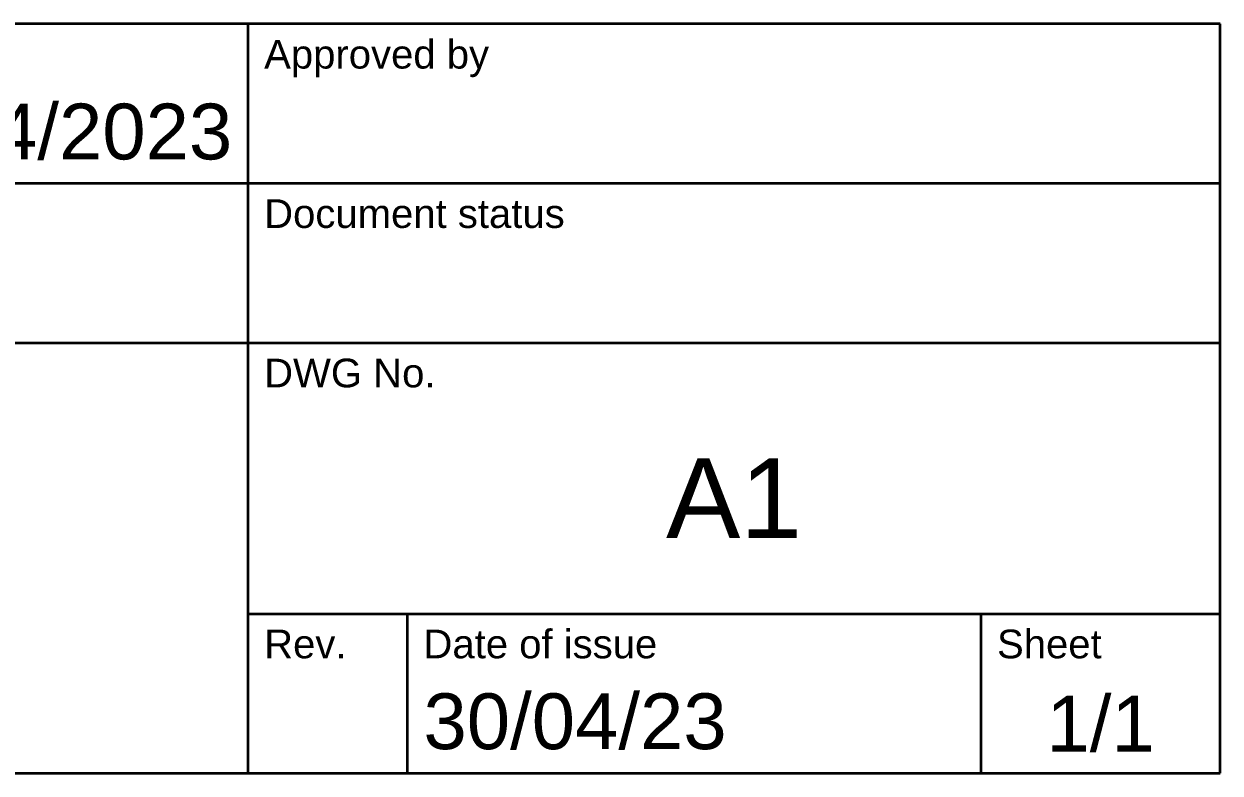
# Model space of a CAD drawing. Header units: millimetres. Extents: x 129 to 6329, y 33 to 3553.
# Drawn here: x 3329 to 4080, y 33 to 503 of the extents above; entities that cross this region are included whole.
import ezdxf
from ezdxf.enums import TextEntityAlignment as Align

# ---------------------------------------------------------------- set-up
doc = ezdxf.new("R2010")
doc.units = ezdxf.units.MM
doc.layers.add('TITLEBLOCK', color=7, linetype='Continuous', lineweight=35)
doc.styles.add('FusionTitle', font='arial.ttf')

# ---------------------------------------------------------------- blocks, each defined once
blk = doc.blocks.new('ISO_TITLEBLOCK')
at = {"layer": 'TITLEBLOCK'}
for p, q in [((0, 47), (-180, 47)), ((-61, 0), (-61, 47)), ((0, 0), (0, 47)), ((-180, 37), (0, 37)), ((-122, 27), (0, 27)), ((-61, 10), (0, 10)), ((-51, 0), (-51, 10)), ((-15, 0), (-15, 10)), ((-180, 0), (0, 0))]:
    blk.add_line(p, q, dxfattribs=at)
at = {"layer": 'TITLEBLOCK', "style": 'FusionTitle'}
for s, p in [('Approved by', (-60, 46)), ('Document status', (-60, 36)), ('DWG No.', (-60, 26)), ('Date of issue', (-50, 9)), ('Sheet', (-14, 9)), ('Rev.', (-60, 9))]:
    blk.add_text(s, height=1.8, dxfattribs=at).set_placement(p, align=Align.TOP_LEFT)
for tag, height, p in [('TECHNICAL_REFERENCE', 3.5, (-155, 42)), ('CREATED_BY', 3.5, (-121, 42)), ('APPROVED_BY', 3.5, (-60, 42)), ('DEPT', 3.5, (-179, 42)), ('DOCUMENT_TYPE', 3.5, (-121, 32)), ('DOCUMENT_STATUS', 3.5, (-60, 32)), ('TITLE_1', 5, (-121, 21.5)), ('TITLE_2', 5, (-121, 14)), ('TITLE_3', 5, (-121, 6.5)), ('DATE_OF_ISSUE', 3.5, (-50, 5))]:
    blk.add_attdef(tag, text='', height=height, dxfattribs=at).set_placement(p, align=Align.TOP_LEFT)
for tag, p in [('CREATED_DATE', (-62, 42)), ('APPROVED_DATE', (-0.993, 42))]:
    blk.add_attdef(tag, text='', height=3.5, dxfattribs=at).set_placement(p, align=Align.TOP_RIGHT)
for tag, height, p in [('DRAWING_NUMBER', 5, (-30.5, 19.751)), ('REV', 3.5, (-56, 4.85)), ('SHEET', 3.5, (-7.5, 4.85))]:
    blk.add_attdef(tag, text='', height=height, dxfattribs=at).set_placement(p, align=Align.TOP_CENTER)

msp = doc.modelspace()

# ---------------------------------------------------------------- block references
at = {"layer": 'TITLEBLOCK'}
ref = msp.add_blockref('ISO_TITLEBLOCK', (4079.571, 32.771), dxfattribs=dict(at, xscale=10, yscale=10, zscale=10))
ref.add_attrib('DATE_OF_ISSUE', '30/04/23', dxfattribs={"height": 35, "style": 'FusionTitle'}).set_placement((3579.571, 82.771), align=Align.TOP_LEFT)
ref.add_attrib('CREATED_DATE', '28/04/2023', dxfattribs={"height": 35, "style": 'FusionTitle'}).set_placement((3459.571, 452.771), align=Align.TOP_RIGHT)
ref.add_attrib('SHEET', '1/1', dxfattribs={"height": 35, "style": 'FusionTitle'}).set_placement((4004.571, 81.271), align=Align.TOP_CENTER)
ref.add_attrib('DRAWING_NUMBER', 'A1', dxfattribs={"height": 50, "style": 'FusionTitle'}).set_placement((3774.571, 230.285), align=Align.TOP_CENTER)

doc.saveas('drawing.dxf')
